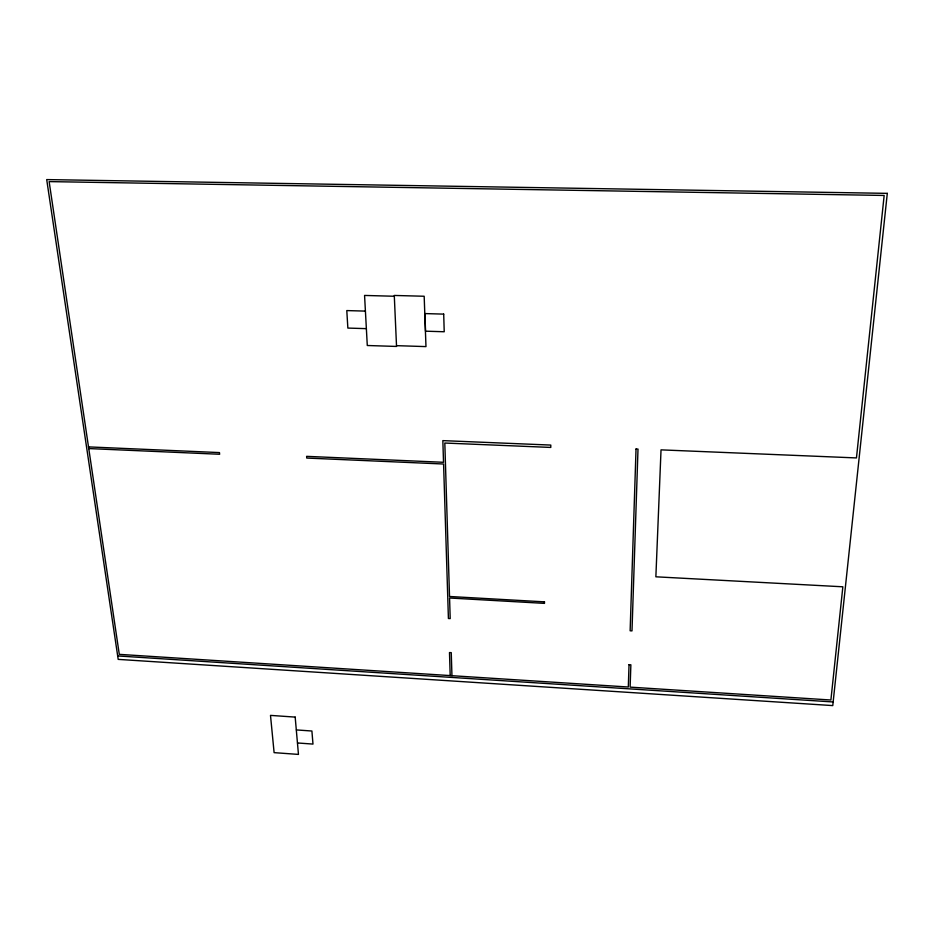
<?xml version="1.0" encoding="UTF-8"?>
<svg xmlns="http://www.w3.org/2000/svg" width="934" height="934" viewBox="0 0 934 934"><rect width="100%" height="100%" fill="white"/><g stroke="black" fill="none" stroke-linecap="round" stroke-linejoin="round"><path stroke-width="1.4" d="M394.276 296.253L364.564 295.436L367.284 345.498L396.541 346.444L394.276 295.448L424.176 296.253L425.974 346.607L396.541 345.662M365.299 311.104L346.794 310.578L347.857 328.079L366.256 328.64M88.508 446.896L219.467 452.581L219.642 454.263L88.753 448.565M117.696 655.937L833.151 701.959M296.405 729.921L311.909 731.018L312.983 744.083L297.549 742.974M451.951 675.702L451.25 652.656L449.488 652.551L450.2 675.586M544.487 601.846L544.475 603.376L449.569 598.005L450.2 618.588L448.413 618.495L443.58 464.011L306.749 458.057L306.621 456.352L443.522 462.295L442.844 440.626L550.791 445.074L550.78 447.433L444.817 443.031L449.523 596.487L544.487 601.846M629.037 664.693L628.313 687.015L119.295 654.36L49.14 181.605L884.159 195.451L856.455 457.929L661.027 449.861L655.866 576.803L842.853 586.797L830.898 700.01L630.123 687.132L630.87 664.81L629.037 664.693M636.031 449.009L630.135 630.777L631.991 630.882L638.004 449.091L636.031 449.009M887.3 193.361L832.766 705.59L118.198 659.381L46.7 179.585L887.3 193.361M443.697 314.116L424.912 313.579L425.542 331.185L444.222 331.757L443.697 314.116M295.179 717.102L270.498 715.386L274.106 752.641L298.46 754.415L295.179 717.102"/></g></svg>
